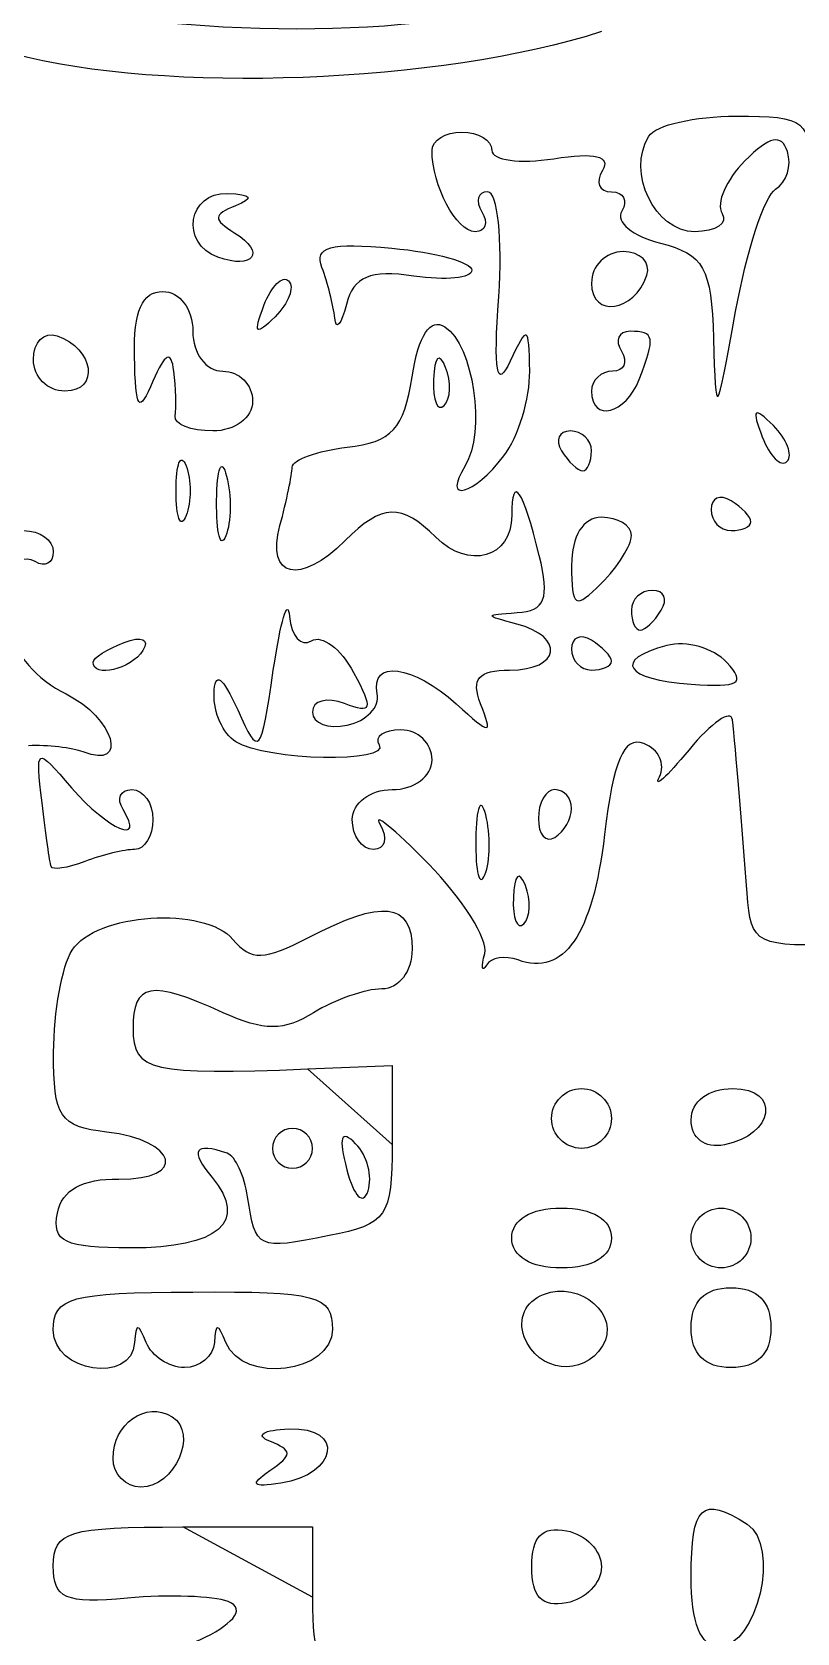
# Model space of a CAD drawing. Extents: x 0 to 213, y 0 to 77.
# Drawn here: x 60.3 to 73.84, y 33.4 to 61.74 of the extents above; entities that cross this region are included whole.
import ezdxf

# ---------------------------------------------------------------- set-up
doc = ezdxf.new("R2010")
doc.units = 0
doc.layers.get('0').update_dxf_attribs({"linetype": 'CONTINUOUS'})

msp = doc.modelspace()

# ---------------------------------------------------------------- linework, layer by layer
at = {"color": 7}
for points in [[(63.588166, 57.756862), (63.588194, 57.756862)], [(71.180266, 57.436632), (71.180266, 57.436632)], [(64.404624, 56.900631), (64.404624, 56.900631)], [(65.657589, 56.680175), (65.657589, 56.680175)], [(60.325, 55.944676), (60.325, 55.944676)], [(67.62152, 55.805035), (67.621542, 55.805035)], [(71.046978, 55.591353), (71.046978, 55.591353)], [(62.836205, 54.945139), (62.836219, 54.945139)], [(73.421553, 54.77463), (73.421553, 54.77463)], [(70.202778, 54.327778), (70.202778, 54.327778)], [(62.850144, 53.622222), (62.850144, 53.622222)], [(63.568769, 53.445833), (63.568775, 53.445833)], [(73.025, 53.072236), (73.025, 53.072236)], [(70.908333, 52.832672), (70.908333, 52.832672)], [(71.4375, 51.505556), (71.4375, 51.505556)], [(61.383333, 50.585868), (61.383333, 50.585868)], [(70.555556, 50.602791), (70.555556, 50.602791)], [(72.595136, 50.584392), (72.595136, 50.584392)], [(69.85, 47.998597), (69.85, 47.998597)], [(68.330606, 47.882869), (68.330583, 47.882869)], [(60.637555, 46.969894), (60.637555, 46.969894)], [(69.032631, 46.632811), (69.032653, 46.632811)], [(68.3133, 45.430697), (68.313297, 45.430697)], [(65.175694, 43.385596), (66.675, 43.444956), (66.675, 42.051297)], [(69.497222, 42.509722), (69.497222, 42.509722)], [(71.966667, 42.483854), (71.966667, 42.483842)], [(65.263889, 41.980556), (65.263889, 41.980556)], [(66.028869, 42.062242), (66.028869, 42.062242)], [(60.749792, 40.834028), (60.749792, 40.834028)], [(68.791667, 40.393056), (68.791667, 40.393056)], [(71.966667, 40.393056), (71.966667, 40.393056)], [(60.677778, 38.761904), (60.677778, 38.761904)], [(69.011746, 38.642519), (69.011746, 38.642519)], [(71.966667, 38.805556), (71.966667, 38.805556)], [(61.736111, 36.491689), (61.736111, 36.491683)], [(64.510056, 36.274448), (64.510056, 36.274448)], [(62.970833, 35.277778), (65.263889, 35.277778), (65.263889, 34.036336)], [(69.144444, 34.572222), (69.144444, 34.572222)], [(71.966667, 34.395833), (71.966667, 34.395833)]]:
    msp.add_lwpolyline(points, close=True, dxfattribs=at)
for points in [[(58.919943, 62.677098), (60.996506, 61.83452), (65.593116, 61.53368), (68.179059, 62.071106)], [(70.379167, 61.750557), (67.543753, 60.829577), (62.61341, 60.643272), (59.972222, 61.357304)], [(71.21617, 59.898237), (71.337909, 60.09453), (72.032825, 60.254978), (72.760431, 60.254789)], [(72.760431, 60.254789), (74.009916, 60.25445), (74.083347, 60.192578), (74.083347, 59.13986)], [(67.38057, 59.648297), (67.38057, 59.826456), (67.618695, 59.972222), (67.909736, 59.972222)], [(67.909736, 59.972222), (68.200778, 59.972222), (68.438903, 59.827321), (68.438903, 59.65022)], [(72.028645, 58.208333), (71.325991, 58.208333), (70.820356, 59.260026), (71.21617, 59.898237)], [(73.669624, 59.625891), (73.562729, 59.946583), (73.35785, 59.901882), (72.917829, 59.461862)], [(68.144689, 58.208333), (67.812415, 58.208333), (67.38057, 59.022135), (67.38057, 59.648297)], [(68.438903, 59.65022), (68.438903, 59.473119), (68.932058, 59.40594), (69.534806, 59.500934)], [(69.534806, 59.500934), (70.263258, 59.615739), (70.551988, 59.546278), (70.395931, 59.29377)], [(73.460133, 58.961283), (73.656173, 59.084364), (73.750441, 59.383438), (73.669624, 59.625891)], [(70.395931, 59.29377), (70.266803, 59.084835), (70.33864, 58.913889), (70.55557, 58.913889)], [(72.917829, 59.461862), (72.585157, 59.129192), (72.403177, 58.711055), (72.513427, 58.53267)], [(72.753488, 56.797222), (72.946105, 57.864375), (73.264096, 58.838203), (73.460133, 58.961283)], [(63.588194, 57.756862), (62.917804, 57.996286), (63.061748, 58.917745), (63.764583, 58.886038)], [(63.764583, 58.886038), (64.195015, 58.866621), (64.236338, 58.800282), (63.901055, 58.666945)], [(68.366299, 58.913889), (68.189303, 58.913889), (68.142598, 58.755139), (68.262514, 58.561111)], [(68.560318, 57.061806), (68.630605, 58.080451), (68.543272, 58.913889), (68.366299, 58.913889)], [(70.55557, 58.913889), (70.7725, 58.913889), (70.854751, 58.759793), (70.738351, 58.571453)], [(63.901055, 58.666945), (63.502077, 58.508279), (63.500339, 58.426154), (63.89081, 58.184811)], [(68.262514, 58.561111), (68.38243, 58.367083), (68.329409, 58.208333), (68.144689, 58.208333)], [(70.738351, 58.571453), (70.621951, 58.383114), (70.930081, 58.127779), (71.423087, 58.004043)], [(72.513427, 58.53267), (72.623672, 58.354285), (72.405522, 58.208333), (72.028645, 58.208333)], [(63.89081, 58.184811), (64.445549, 57.841961), (64.22462, 57.529557), (63.588166, 57.756862)], [(65.432517, 57.572182), (65.29125, 57.940312), (65.578795, 58.020558), (66.667239, 57.916758)], [(66.667239, 57.916758), (67.447617, 57.842337), (68.086111, 57.666866), (68.086111, 57.526822)], [(70.761341, 57.855556), (70.454131, 57.855556), (70.202778, 57.604201), (70.202778, 57.296991)], [(71.180266, 57.436632), (71.25707, 57.66704), (71.068554, 57.855556), (70.761341, 57.855556)], [(71.423087, 58.004043), (72.192755, 57.810869), (72.325382, 57.572541), (72.361369, 56.318006)], [(65.657589, 56.680175), (65.635068, 56.90684), (65.533798, 57.308244), (65.432517, 57.572182)], [(67.060434, 57.422734), (66.281749, 57.537021), (65.994269, 57.416116), (65.866634, 56.920664)], [(64.404624, 56.900631), (64.537102, 57.248548), (64.734361, 57.44434), (64.84298, 57.335724)], [(64.84298, 57.335724), (64.951596, 57.227108), (64.843206, 56.942449), (64.602109, 56.703148)], [(68.086111, 57.526822), (68.086111, 57.386779), (67.624554, 57.339939), (67.060434, 57.422734)], [(70.202778, 57.296991), (70.202778, 56.674011), (70.962224, 56.782503), (71.180266, 57.436632)], [(62.113671, 56.003472), (62.096483, 56.798443), (62.25113, 57.15), (62.618039, 57.15)], [(62.618039, 57.15), (62.912021, 57.15), (63.147205, 56.83642), (63.147205, 56.444444)], [(68.763698, 55.915278), (68.523098, 55.402676), (68.467475, 55.716226), (68.560318, 57.061806)], [(64.602109, 56.703148), (64.2537, 56.357332), (64.213178, 56.397853), (64.404624, 56.900631)], [(65.866634, 56.920664), (65.774166, 56.561729), (65.680096, 56.453509), (65.657589, 56.680175)], [(67.027792, 55.641209), (67.142862, 56.382962), (67.344925, 56.689567), (67.609031, 56.523153)], [(72.361369, 56.318006), (72.402765, 54.874833), (72.407566, 54.8807), (72.753488, 56.797222)], [(60.325, 55.944676), (60.325, 56.251887), (60.513513, 56.440402), (60.743922, 56.363599)], [(63.147205, 56.444444), (63.147205, 56.052469), (63.382392, 55.738889), (63.676372, 55.738889)], [(67.609031, 56.523153), (68.111099, 56.206801), (68.336089, 54.657321), (67.966226, 54.063194)], [(69.108444, 55.738889), (69.095857, 56.556475), (69.070703, 56.569347), (68.763698, 55.915278)], [(70.887511, 56.444444), (70.682033, 56.444444), (70.612028, 56.285694), (70.731944, 56.091667)], [(71.046978, 55.591353), (71.33796, 56.349639), (71.320239, 56.444444), (70.887511, 56.444444)], [(60.743922, 56.363599), (61.398051, 56.145557), (61.506543, 55.386111), (60.883563, 55.386111)], [(60.883563, 55.386111), (60.576353, 55.386111), (60.325, 55.637465), (60.325, 55.944676)], [(62.44165, 55.5625), (62.187576, 54.971239), (62.134445, 55.042672), (62.113671, 56.003472)], [(62.811412, 55.738889), (62.763874, 56.116734), (62.65814, 56.066293), (62.44165, 55.5625)], [(67.621542, 55.805035), (67.508927, 56.086457), (67.425333, 56.002864), (67.408408, 55.591898)], [(70.731944, 56.091667), (70.851861, 55.897639), (70.781855, 55.738889), (70.576375, 55.738889)], [(62.836219, 54.945139), (62.859192, 55.09066), (62.848044, 55.447847), (62.811412, 55.738889)], [(63.676372, 55.738889), (63.967414, 55.738889), (64.205539, 55.500764), (64.205539, 55.209722)], [(65.881264, 54.39254), (66.670357, 54.483335), (66.884321, 54.716359), (67.027792, 55.641209)], [(67.408408, 55.591898), (67.393112, 55.220012), (67.476466, 55.011652), (67.593693, 55.128877)], [(67.593693, 55.128877), (67.710916, 55.246102), (67.723447, 55.550373), (67.62152, 55.805035)], [(68.653375, 54.239583), (68.911131, 54.579132), (69.115912, 55.253819), (69.108444, 55.738889)], [(70.576375, 55.738889), (70.370898, 55.738889), (70.202778, 55.580139), (70.202778, 55.386111)], [(70.202778, 55.386111), (70.202778, 54.828036), (70.810792, 54.975856), (71.046978, 55.591353)], [(64.205539, 55.209722), (64.205539, 54.915741), (63.891959, 54.680556), (63.499983, 54.680556)], [(73.421553, 54.77463), (73.073144, 55.120446), (73.032623, 55.079925), (73.224068, 54.577147)], [(63.499983, 54.680556), (63.111928, 54.680556), (62.813229, 54.799618), (62.836205, 54.945139)], [(73.662424, 54.142054), (73.77104, 54.25067), (73.66265, 54.535329), (73.421553, 54.77463)], [(69.829178, 54.680556), (69.6237, 54.680556), (69.553695, 54.521806), (69.673611, 54.327778)], [(70.202778, 54.327778), (70.202778, 54.521806), (70.034658, 54.680556), (69.829178, 54.680556)], [(73.224068, 54.577147), (73.356546, 54.22923), (73.553805, 54.033438), (73.662424, 54.142054)], [(62.850144, 53.622222), (62.850144, 54.107292), (62.930219, 54.305729), (63.028082, 54.063194)], [(63.568775, 53.445833), (63.575971, 54.027917), (63.655027, 54.223333), (63.744472, 53.880091)], [(64.906311, 54.039762), (64.909133, 54.172395), (65.347686, 54.331145), (65.881264, 54.39254)], [(67.966226, 54.063194), (67.547569, 53.39068), (68.120633, 53.537785), (68.653375, 54.239583)], [(69.673611, 54.327778), (69.793527, 54.13375), (69.961647, 53.975), (70.047208, 53.975)], [(70.047208, 53.975), (70.132773, 53.975), (70.202778, 54.13375), (70.202778, 54.327778)], [(63.028082, 54.063194), (63.125945, 53.82066), (63.125945, 53.423785), (63.028082, 53.18125)], [(63.744472, 53.880091), (63.833914, 53.53685), (63.828033, 53.0606), (63.731377, 52.821758)], [(64.688774, 53.004861), (64.805769, 53.441424), (64.90366, 53.907129), (64.906311, 54.039762)], [(69.277924, 52.475694), (68.997641, 53.644097), (68.791681, 53.94294), (68.791681, 53.18125)], [(63.028082, 53.18125), (62.930219, 52.938715), (62.850144, 53.137153), (62.850144, 53.622222)], [(63.731377, 52.821758), (63.634758, 52.582916), (63.561578, 52.86375), (63.568769, 53.445833)], [(67.446714, 52.800124), (66.841937, 53.404902), (66.495145, 53.391956), (65.843469, 52.740278)], [(72.672222, 53.445833), (72.478194, 53.565749), (72.319444, 53.495743), (72.319444, 53.290264)], [(72.319444, 53.290264), (72.319444, 53.084786), (72.478194, 52.916667), (72.672222, 52.916667)], [(73.025, 53.072236), (73.025, 53.157799), (72.86625, 53.325917), (72.672222, 53.445833)], [(65.843469, 52.740278), (65.044007, 51.940817), (64.440672, 52.079064), (64.688774, 53.004861)], [(68.791681, 53.18125), (68.791681, 52.433734), (68.029176, 52.217661), (67.446714, 52.800124)], [(70.379167, 53.151852), (70.055497, 53.151852), (69.85, 52.822406), (69.85, 52.303505)], [(70.908333, 52.832672), (70.908333, 53.008221), (70.670208, 53.151852), (70.379167, 53.151852)], [(72.672222, 52.916667), (72.86625, 52.916667), (73.025, 52.986673), (73.025, 53.072236)], [(60.148611, 52.916667), (60.439653, 52.916667), (60.677778, 52.748548), (60.677778, 52.543069)], [(70.379167, 51.984326), (70.670208, 52.275367), (70.908333, 52.657123), (70.908333, 52.832672)], [(60.35513, 52.368878), (60.177677, 52.478552), (59.952083, 52.368858), (59.853816, 52.125115)], [(60.677778, 52.543069), (60.677778, 52.33759), (60.532586, 52.259204), (60.35513, 52.368878)], [(68.886578, 51.464633), (69.383978, 51.497247), (69.463415, 51.702487), (69.277924, 52.475694)], [(69.85, 52.303505), (69.85, 51.54942), (69.908798, 51.513955), (70.379167, 51.984326)], [(64.571728, 50.447222), (64.700105, 51.320347), (64.828984, 51.747541), (64.858127, 51.396541)], [(71.281931, 51.858333), (71.076453, 51.858333), (70.908333, 51.699583), (70.908333, 51.505556)], [(71.4375, 51.505556), (71.557416, 51.699583), (71.487411, 51.858333), (71.281931, 51.858333)], [(64.858127, 51.396541), (64.887266, 51.045542), (65.061894, 50.85155), (65.246191, 50.96545)], [(68.879861, 51.262377), (68.297623, 51.414532), (68.298004, 51.426038), (68.886578, 51.464633)], [(70.908333, 51.505556), (70.908333, 51.311528), (70.978339, 51.152778), (71.0639, 51.152778)], [(71.0639, 51.152778), (71.149464, 51.152778), (71.317584, 51.311528), (71.4375, 51.505556)], [(59.966829, 51.083828), (59.969651, 50.754866), (60.391153, 50.278616), (60.903172, 50.025494)], [(61.930825, 50.934605), (62.244766, 51.055077), (62.386371, 50.995935), (62.26278, 50.795959)], [(65.246191, 50.96545), (65.430482, 51.079349), (65.76645, 50.826522), (65.992784, 50.403611)], [(68.753922, 50.447222), (69.652278, 50.447222), (69.743354, 51.036722), (68.879861, 51.262377)], [(70.202778, 50.976389), (70.00875, 51.096305), (69.85, 51.026298), (69.85, 50.82082)], [(61.383333, 50.585868), (61.383333, 50.662123), (61.629702, 50.819055), (61.930825, 50.934605)], [(62.26278, 50.795959), (62.055609, 50.460749), (61.383333, 50.300149), (61.383333, 50.585868)], [(69.85, 50.82082), (69.85, 50.615341), (70.00875, 50.447222), (70.202778, 50.447222)], [(70.555556, 50.602791), (70.555556, 50.688354), (70.396806, 50.856473), (70.202778, 50.976389)], [(71.536111, 50.881878), (70.570784, 50.62944), (70.79168, 50.279093), (71.968061, 50.196786)], [(72.595136, 50.584392), (72.357951, 50.838302), (71.88139, 50.97217), (71.536111, 50.881878)], [(66.410417, 50.027201), (66.282138, 50.638119), (67.044646, 50.541308), (67.808929, 49.84964)], [(70.202778, 50.447222), (70.396806, 50.447222), (70.555556, 50.517228), (70.555556, 50.602791)], [(71.968061, 50.196786), (72.826093, 50.136753), (72.944773, 50.21011), (72.595136, 50.584392)], [(63.522363, 50.02707), (63.537744, 50.436975), (63.668868, 50.347683), (63.94152, 49.741667)], [(63.94152, 49.741667), (64.321436, 48.897249), (64.34825, 48.927269), (64.571728, 50.447222)], [(65.992784, 50.403611), (66.344574, 49.746283), (66.321545, 49.66644), (65.834093, 49.853492)], [(68.239939, 49.84964), (68.06915, 50.294708), (68.200326, 50.447222), (68.753922, 50.447222)], [(60.903172, 50.025494), (61.752929, 49.605406), (62.027469, 48.676639), (61.206953, 48.997797)], [(63.90631, 49.179415), (63.682838, 49.317529), (63.510061, 49.698972), (63.522363, 50.02707)], [(65.834093, 49.853492), (65.520483, 49.973837), (65.263889, 49.906893), (65.263889, 49.704728)], [(65.88125, 49.472168), (66.220797, 49.546425), (66.458922, 49.79619), (66.410417, 50.027201)], [(65.263889, 49.704728), (65.263889, 49.502562), (65.5417, 49.39791), (65.88125, 49.472168)], [(67.808929, 49.84964), (68.429482, 49.288051), (68.455441, 49.288051), (68.239939, 49.84964)], [(72.696798, 49.565278), (72.674644, 49.759306), (72.328786, 49.521181), (71.928211, 49.036111)], [(66.830567, 49.388889), (66.528075, 49.388889), (66.354308, 49.269825), (66.444413, 49.124306)], [(67.380556, 48.859722), (67.380556, 49.150764), (67.133061, 49.388889), (66.830567, 49.388889)], [(72.956282, 46.493472), (72.873695, 47.641366), (72.752136, 49.08038), (72.696798, 49.565278)], [(61.206953, 48.997797), (61.012925, 49.07374), (60.576361, 49.123295), (60.236814, 49.107917)], [(60.479802, 48.098459), (60.362304, 49.100881), (60.362409, 49.100935), (61.002378, 48.363042)], [(66.444413, 49.124306), (66.650153, 48.79204), (64.456011, 48.839682), (63.90631, 49.179415)], [(71.128444, 49.146906), (70.775333, 49.282409), (70.590342, 48.852802), (70.43424, 47.534762)], [(71.404861, 48.558173), (71.517597, 48.780378), (71.393205, 49.045306), (71.128444, 49.146906)], [(71.928211, 49.036111), (71.52763, 48.551042), (71.292125, 48.335969), (71.404861, 48.558173)], [(66.675, 48.330556), (67.066976, 48.330556), (67.380556, 48.56574), (67.380556, 48.859722)], [(61.002378, 48.363042), (61.653262, 47.612571), (62.310038, 47.334551), (61.9125, 47.977778)], [(61.9125, 47.977778), (61.792584, 48.171806), (61.862589, 48.330556), (62.068069, 48.330556)], [(62.068069, 48.330556), (62.273547, 48.330556), (62.441667, 48.092431), (62.441667, 47.801389)], [(65.969444, 47.801389), (65.969444, 48.095371), (66.283024, 48.330556), (66.675, 48.330556)], [(68.330583, 47.882869), (68.241139, 48.226111), (68.162074, 48.030694), (68.154886, 47.448611)], [(69.55602, 48.330556), (69.394327, 48.330556), (69.262035, 48.099413), (69.262035, 47.816908)], [(69.85, 47.998597), (69.85, 48.181175), (69.717708, 48.330556), (69.55602, 48.330556)], [(60.637555, 46.969894), (60.615429, 47.03916), (60.544442, 47.547016), (60.479802, 48.098459)], [(67.315421, 47.018197), (66.705237, 47.64298), (66.320887, 47.955728), (66.461318, 47.713194)], [(69.55602, 47.48495), (69.717708, 47.584879), (69.85, 47.816019), (69.85, 47.998597)], [(62.441667, 47.801389), (62.441667, 47.510347), (62.295899, 47.272222), (62.117743, 47.272222)], [(66.343042, 47.272222), (66.137564, 47.272222), (65.969444, 47.510347), (65.969444, 47.801389)], [(66.461318, 47.713194), (66.601746, 47.470658), (66.548522, 47.272222), (66.343042, 47.272222)], [(68.317511, 46.824536), (68.414144, 47.063378), (68.420025, 47.539628), (68.330606, 47.882869)], [(69.262035, 47.816908), (69.262035, 47.534401), (69.394327, 47.385021), (69.55602, 47.48495)], [(68.154886, 47.448611), (68.147689, 46.866528), (68.220875, 46.585694), (68.317511, 46.824536)], [(70.43424, 47.534762), (70.223775, 45.757727), (69.714039, 45.019231), (68.902653, 45.315832)], [(61.235799, 47.058089), (60.928885, 46.940318), (60.659676, 46.900629), (60.637555, 46.969894)], [(62.117743, 47.272222), (61.939582, 47.272222), (61.542707, 47.175863), (61.235799, 47.058089)], [(68.313297, 45.430697), (68.374652, 45.679038), (67.925603, 46.393413), (67.315421, 47.018197)], [(69.032653, 46.632811), (68.920038, 46.914235), (68.836444, 46.83064), (68.819519, 46.419677)], [(69.004804, 45.956655), (69.122028, 46.073881), (69.134558, 46.378151), (69.032631, 46.632811)], [(74.7709, 45.597056), (73.108964, 45.541156), (73.021695, 45.584271), (72.956282, 46.493472)], [(61.009462, 45.48628), (61.426098, 46.144728), (63.362304, 46.27571), (63.85757, 45.678951)], [(65.193754, 45.71284), (66.504707, 46.396766), (67.027778, 46.338442), (67.027778, 45.508333)], [(68.819519, 46.419677), (68.804223, 46.04779), (68.887577, 45.839431), (69.004804, 45.956655)], [(63.85757, 45.678951), (64.173695, 45.298041), (64.410164, 45.304038), (65.193754, 45.71284)], [(60.68318, 43.679683), (60.686002, 44.394399), (60.83298, 45.207369), (61.009462, 45.48628)], [(67.027778, 45.508333), (67.027778, 45.113547), (66.792591, 44.802778), (66.493825, 44.802778)], [(68.343111, 45.223932), (68.265362, 45.089312), (68.251945, 45.182355), (68.3133, 45.430697)], [(68.902653, 45.315832), (68.672654, 45.399909), (68.420858, 45.358552), (68.343111, 45.223932)], [(63.685928, 44.381465), (62.400363, 44.967206), (62.088889, 44.911769), (62.088889, 44.097222)], [(66.493825, 44.802778), (66.20015, 44.802778), (65.656288, 44.613187), (65.285239, 44.381465)], [(65.285239, 44.381465), (64.762324, 44.054897), (64.402662, 44.054897), (63.685928, 44.381465)], [(62.088889, 44.097222), (62.088889, 43.34768), (62.400948, 43.275738), (65.175694, 43.385596)], [(61.62071, 42.268569), (60.788324, 42.367113), (60.678413, 42.532543), (60.68318, 43.679683)], [(69.497222, 42.509722), (69.497222, 42.800764), (69.735347, 43.038889), (70.026389, 43.038889)], [(70.026389, 43.038889), (70.317431, 43.038889), (70.555556, 42.800764), (70.555556, 42.509722)], [(71.966667, 42.483842), (71.966667, 42.81109), (72.268292, 43.038875), (72.701618, 43.038875)], [(72.701618, 43.038875), (73.561355, 43.038875), (73.43983, 42.214515), (72.554792, 42.04287)], [(61.838753, 41.437111), (63.063828, 41.418993), (62.880133, 42.119477), (61.62071, 42.268569)], [(64.911111, 42.333333), (64.717083, 42.333333), (64.558333, 42.174583), (64.558333, 41.980556)], [(65.263889, 41.980556), (65.263889, 42.174583), (65.105139, 42.333333), (64.911111, 42.333333)], [(66.028869, 42.062242), (65.767083, 42.324026), (65.721174, 42.186293), (65.874621, 41.599499)], [(70.026389, 41.980556), (69.735347, 41.980556), (69.497222, 42.218681), (69.497222, 42.509722)], [(70.555556, 42.509722), (70.555556, 42.218681), (70.317431, 41.980556), (70.026389, 41.980556)], [(72.554792, 42.04287), (72.206685, 41.975368), (71.966667, 42.155336), (71.966667, 42.483854)], [(63.756351, 41.892361), (63.174146, 42.092663), (63.084891, 41.951566), (63.487176, 41.466841)], [(64.558333, 41.980556), (64.558333, 41.786528), (64.717083, 41.627778), (64.911111, 41.627778)], [(64.911111, 41.627778), (65.105139, 41.627778), (65.263889, 41.786528), (65.263889, 41.980556)], [(66.675, 42.051297), (66.675, 40.769357), (66.585648, 40.639769), (65.560321, 40.434706)], [(66.247349, 41.226771), (66.332185, 41.481279), (66.233858, 41.857241), (66.028869, 42.062242)], [(64.117104, 41.120032), (64.059678, 41.496305), (63.897341, 41.843856), (63.756351, 41.892361)], [(60.749792, 40.834028), (60.832393, 41.246109), (61.19449, 41.446642), (61.838753, 41.437111)], [(63.487176, 41.466841), (64.140376, 40.679782), (63.605097, 40.216667), (62.042201, 40.216667)], [(65.874621, 41.599499), (65.999368, 41.122473), (66.159278, 40.96256), (66.247349, 41.226771)], [(65.560321, 40.434706), (64.287778, 40.180192), (64.258404, 40.194143), (64.117104, 41.120032)], [(62.042201, 40.216667), (60.88152, 40.216667), (60.648367, 40.32804), (60.749792, 40.834028)], [(68.791667, 40.393056), (68.791667, 40.722313), (69.124844, 40.922222), (69.673611, 40.922222)], [(69.673611, 40.922222), (70.222378, 40.922222), (70.555556, 40.722313), (70.555556, 40.393056)], [(71.966667, 40.393056), (71.966667, 40.684097), (72.204792, 40.922222), (72.495833, 40.922222)], [(72.495833, 40.922222), (72.786875, 40.922222), (73.025, 40.684097), (73.025, 40.393056)], [(69.673611, 39.863889), (69.124844, 39.863889), (68.791667, 40.063798), (68.791667, 40.393056)], [(70.555556, 40.393056), (70.555556, 40.063798), (70.222378, 39.863889), (69.673611, 39.863889)], [(72.495833, 39.863889), (72.204792, 39.863889), (71.966667, 40.102014), (71.966667, 40.393056)], [(73.025, 40.393056), (73.025, 40.102014), (72.786875, 39.863889), (72.495833, 39.863889)], [(60.677778, 38.761904), (60.677778, 39.344961), (60.971952, 39.425383), (63.147222, 39.437042)], [(63.147222, 39.437042), (65.349004, 39.448839), (65.616667, 39.377098), (65.616667, 38.77514)], [(69.350495, 39.39492), (70.009258, 39.647709), (70.73011, 39.020617), (70.398163, 38.483515)], [(71.966667, 38.805556), (71.966667, 39.275924), (72.201854, 39.511111), (72.672222, 39.511111)], [(72.672222, 39.511111), (73.142591, 39.511111), (73.377778, 39.275924), (73.377778, 38.805556)], [(69.011746, 38.642519), (68.891108, 38.956906), (69.033534, 39.273297), (69.350495, 39.39492)], [(62.322527, 38.540972), (62.180176, 38.89375), (62.139023, 38.89375), (62.116741, 38.540972)], [(63.733638, 38.540972), (63.591288, 38.89375), (63.550134, 38.89375), (63.527853, 38.540972)], [(62.116741, 38.540972), (62.07011, 37.802704), (60.677778, 38.016476), (60.677778, 38.761904)], [(65.616667, 38.77514), (65.616667, 37.996941), (64.032644, 37.799958), (63.733638, 38.540972)], [(70.398163, 38.483515), (70.051989, 37.923397), (69.252513, 38.015085), (69.011746, 38.642519)], [(72.672222, 38.1), (72.201854, 38.1), (71.966667, 38.335187), (71.966667, 38.805556)], [(73.377778, 38.805556), (73.377778, 38.335187), (73.142591, 38.1), (72.672222, 38.1)], [(63.00023, 38.1), (62.725359, 38.1), (62.42039, 38.298439), (62.322527, 38.540972)], [(63.527853, 38.540972), (63.512556, 38.298439), (63.275103, 38.1), (63.00023, 38.1)], [(61.736111, 36.491683), (61.736111, 37.106502), (62.314551, 37.514651), (62.779038, 37.227583)], [(62.779038, 37.227583), (63.248565, 36.937402), (62.825684, 35.983342), (62.227533, 35.983342)], [(64.510056, 36.794728), (64.240548, 36.901907), (64.390992, 36.998213), (64.852313, 37.01382)], [(64.852313, 37.01382), (65.840762, 37.047263), (65.713215, 36.212235), (64.705487, 36.052568)], [(64.510056, 36.274448), (64.916056, 36.552245), (64.916056, 36.633269), (64.510056, 36.794728)], [(62.227533, 35.983342), (61.957252, 35.983342), (61.736111, 36.212097), (61.736111, 36.491689)], [(64.705487, 36.052568), (64.191893, 35.971192), (64.144869, 36.0246), (64.510056, 36.274448)], [(71.966667, 34.395833), (71.966667, 35.662523), (72.152674, 35.837388), (72.957264, 35.327107)], [(60.677778, 34.589088), (60.677778, 35.201521), (60.931682, 35.277778), (62.970833, 35.277778)], [(69.144444, 34.572222), (69.144444, 35.103559), (69.328648, 35.294037), (69.761806, 35.21062)], [(69.761806, 35.21062), (70.101353, 35.145229), (70.379167, 34.857952), (70.379167, 34.572222)], [(72.957264, 35.327107), (73.551522, 34.950219), (73.138792, 33.161111), (72.457589, 33.161111)], [(61.992033, 34.01833), (60.883419, 33.91885), (60.677778, 34.008156), (60.677778, 34.589088)], [(69.761806, 33.933824), (69.328648, 33.850408), (69.144444, 34.040885), (69.144444, 34.572222)], [(70.379167, 34.572222), (70.379167, 34.286495), (70.101353, 33.999215), (69.761806, 33.933824)], [(72.457589, 33.161111), (72.131722, 33.161111), (71.966667, 33.57624), (71.966667, 34.395833)], [(63.770267, 33.958217), (63.515076, 34.056139), (62.714875, 34.08319), (61.992033, 34.01833)], [(65.263889, 34.036336), (65.263889, 32.907264), (65.339389, 32.813839), (66.098016, 33.004246)], [(61.682661, 33.001687), (62.455216, 32.756486), (64.481939, 33.685122), (63.770267, 33.958217)]]:
    msp.add_open_spline(points, degree=3, dxfattribs=at)

doc.saveas('drawing.dxf')
